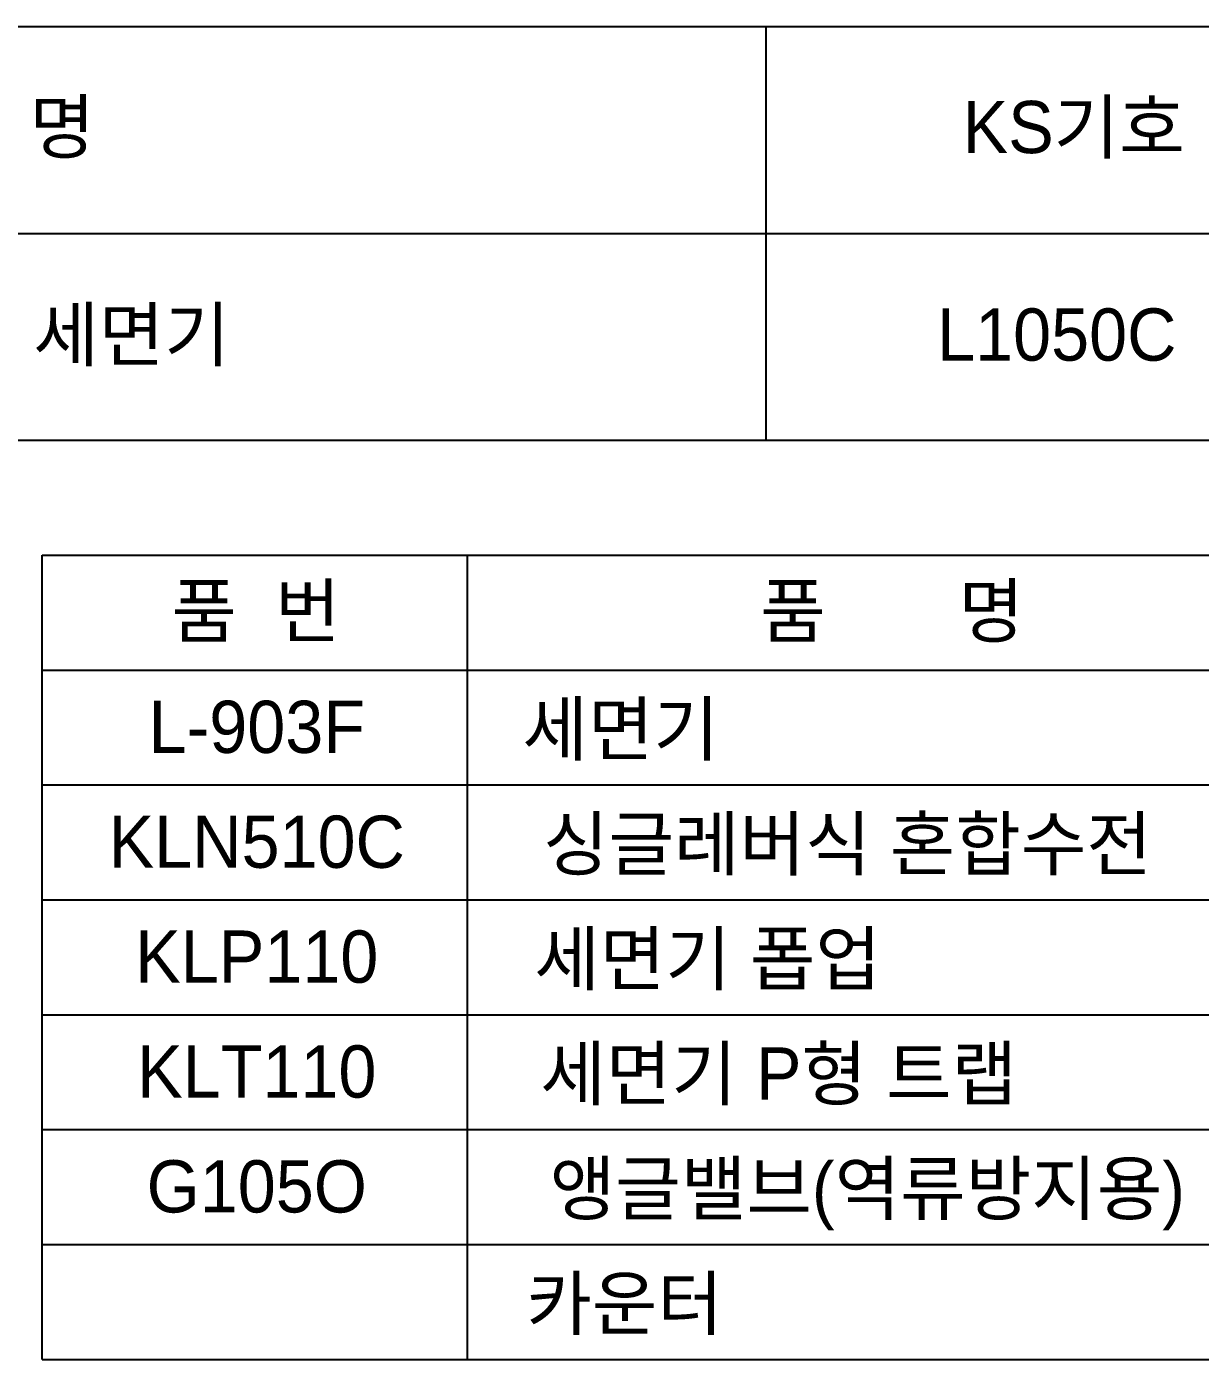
# Model space of a CAD drawing. Header units: millimetres. Extents: x 4364 to 6344, y -6858 to -4003.
# Drawn here: x 5429 to 5991, y -4641 to -4003 of the extents above; entities that cross this region are included whole.
import ezdxf
from ezdxf.enums import TextEntityAlignment as Align

# ---------------------------------------------------------------- set-up
doc = ezdxf.new("R2010")
doc.units = ezdxf.units.MM
doc.layers.add('TEXT', color=7, linetype='Continuous')
doc.layers.add('도각라인', color=7, linetype='Continuous')
doc.styles.add('타이틀', font='H2GTRM.TTF', dxfattribs={"height": 25})

msp = doc.modelspace()

# ---------------------------------------------------------------- linework, layer by layer
at = {"layer": '도각라인'}
for p, q in [((4363.97, -4002.9), (6343.97, -4002.9)), ((5782.97, -4200.9), (5782.97, -4002.9)), ((4935.97, -4101.9), (6343.97, -4101.9)), ((4363.97, -4200.9), (6343.97, -4200.9)), ((5436.47, -4640.9), (5436.47, -4255.9)), ((5436.47, -4255.9), (6310.97, -4255.9)), ((5639.97, -4640.9), (5639.97, -4255.9)), ((5436.47, -4310.9), (6310.97, -4310.9)), ((5436.47, -4365.9), (6310.97, -4365.9)), ((5436.47, -4420.9), (6310.97, -4420.9)), ((5436.47, -4475.9), (6310.97, -4475.9)), ((5436.47, -4530.9), (6310.97, -4530.9)), ((5436.47, -4585.9), (6310.97, -4585.9)), ((5436.47, -4640.9), (6310.97, -4640.9))]:
    msp.add_line(p, q, dxfattribs=at)

# ---------------------------------------------------------------- texts
at = {"layer": 'TEXT', "style": '타이틀'}
for s, p in [('품             명', (5371.23, -4050.86)), ('KS기호', (5930.2, -4050.95)), ('톱카운터용 사각 세면기', (5360.31, -4150.3)), ('L1050C', (5922.1, -4150.3)), ('품  번', (5538.69, -4282.59)), ('품       명', (5843.26, -4282.59)), ('L-903F', (5539.13, -4338.09)), ('세면기', (5713.36, -4339.08)), ('KLN510C', (5539.13, -4393.09)), ('싱글레버식 혼합수전', (5821.89, -4394.08)), ('세면기 폽업', (5754.96, -4449.08)), ('KLP110', (5539.13, -4448.09)), ('KLT110', (5539.13, -4503.09)), ('세면기 P형 트랩', (5788.98, -4504.08)), ('G105O', (5539.13, -4558.09)), ('앵글밸브(역류방지용)', (5831.44, -4559.08)), ('카운터', (5715.22, -4614.08))]:
    msp.add_text(s, height=25, dxfattribs=at).set_placement(p, align=Align.MIDDLE_CENTER)

doc.saveas('drawing.dxf')
